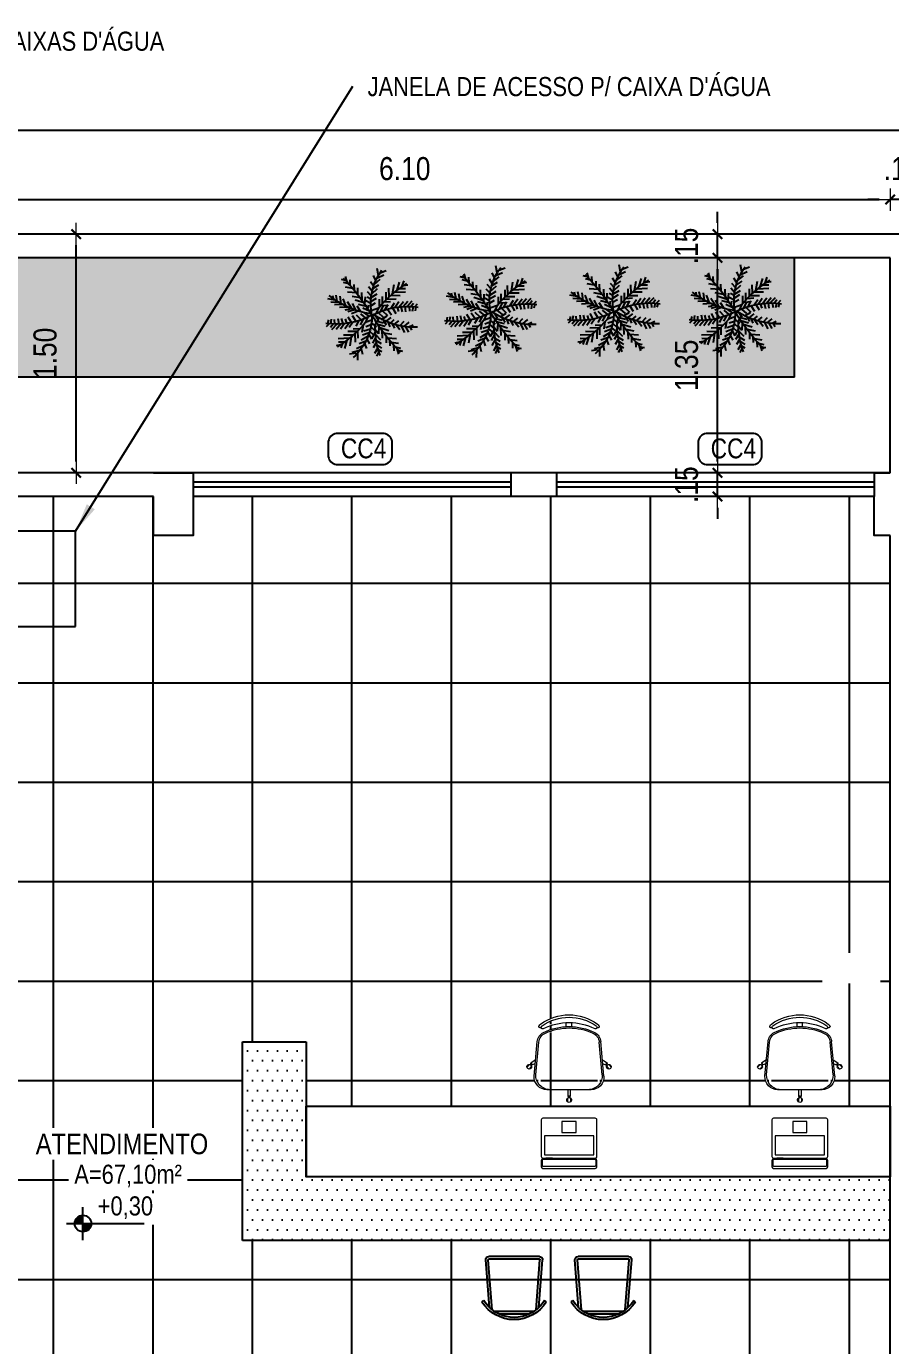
# Model space of a CAD drawing. Header units: millimetres. Extents: x 1170 to 1315, y 90 to 135.
# Drawn here: x 1284.2 to 1289.63, y 108.96 to 117.25 of the extents above; entities that cross this region are included whole.
import ezdxf
from ezdxf.enums import TextEntityAlignment as Align

# ---------------------------------------------------------------- set-up
doc = ezdxf.new("R2010")
doc.units = ezdxf.units.MM
doc.header["$LTSCALE"] = 20
doc.header["$MEASUREMENT"] = 0
doc.linetypes.add('CONTINU', pattern=[0])
doc.linetypes.add('HIDDEN2', pattern=[0.1875, 0.125, -0.0625])
doc.layers.get('0').update_dxf_attribs({"linetype": 'CONTINUOUS'})
doc.layers.get('DEFPOINTS').update_dxf_attribs({"linetype": 'CONTINUOUS'})
for name, color, linetype in [('COTA', 7, 'CONTINUOUS'), ('E-hatch', 8, 'CONTINUOUS'), ('E-txt-g', 3, 'CONTINUOUS'), ('Indic_Corte_Vista', 2, 'CONTINUOUS'), ('LAYER1', 7, 'CONTINUOUS'), ('LAYER7', 4, 'CONTINUOUS'), ('VE', 118, 'CONTINUOUS'), ('VEGET', 76, 'CONTINUOUS')]:
    doc.layers.add(name, color=color, linetype=linetype)
for name, color, linetype, lineweight in [('E-Cta-W', 7, 'CONTINUOUS', 20), ('E-Lay-9', 9, 'CONTINUOUS', 9), ('E-Pen-C', 4, 'CONTINUOUS', 15), ('E-Pen-G', 3, 'CONTINUOUS', 30), ('E-Txt-W', 7, 'CONTINUOUS', 20)]:
    doc.layers.add(name, color=color, linetype=linetype, lineweight=lineweight)
doc.styles.add('F2', font='ARIALN.TTF')
doc.styles.add('REG60', font='romans.shx', dxfattribs={"width": 0.8, "height": 0.15})
doc.styles.add('REG80', font='romans.shx', dxfattribs={"width": 0.8, "height": 0.2})
doc.dimstyles.new('DIMENSION-1', dxfattribs={"dimtxt": 0.145, "dimasz": 0.07, "dimexe": 1, "dimexo": 0, "dimgap": 0.12, "dimtad": 1, "dimzin": 7, "dimdsep": 46, "dimtxsty": 'F2', "dimblk1": 'TRACO', "dimblk2": 'TRACO', "dimsah": 1, "dimcen": 1, "dimse1": 1, "dimse2": 1, "dimclrd": 4, "dimclre": 256, "dimclrt": 4, "dimadec": 8, "dimazin": 0, "dimtfac": 1, "dimtix": 1, "dimtmove": 2, "dimatfit": 3, "dimldrblk": 'TRACO', "dimfxl": 1, "dimtolj": 1, "dimtzin": 0, "dimarcsym": 0})
doc.dimstyles.get("Standard").update_dxf_attribs({"dimtxt": 0.18, "dimasz": 0.18, "dimexe": 0.18, "dimexo": 0.0625, "dimgap": 0.09, "dimtad": 0, "dimtih": 1, "dimtoh": 1, "dimdec": 4, "dimzin": 0, "dimdsep": 46, "dimtxsty": 'Standard', "dimcen": 0.09, "dimadec": 0, "dimazin": 0, "dimtfac": 1, "dimtdec": 4, "dimtofl": 0, "dimtmove": 0, "dimatfit": 3, "dimfxl": 1, "dimtolj": 1, "dimtzin": 0, "dimarcsym": 0})

# ---------------------------------------------------------------- blocks, each defined once
blk = doc.blocks.new('TRACO')
at = {"layer": 'E-Pen-C'}
for p, q in [((-1, 0), (1, 0)), ((0, 1), (0, -1))]:
    blk.add_line(p, q, dxfattribs=at)
at = {"layer": 'E-Pen-G'}
blk.add_line((-0.42, -0.42), (0.42, 0.42), dxfattribs=at)
blk = doc.blocks.new('*D337')
at = {"layer": 'COTA', "color": 4, "linetype": 'Continuous', "lineweight": -2}
for p, q in [((1289.5616, 116.162), (1289.4916, 116.162)), ((1289.7816, 116.162), (1289.6316, 116.162)), ((1289.8516, 116.162), (1289.9216, 116.162))]:
    blk.add_line(p, q, dxfattribs=at)
at = {"layer": 'DEFPOINTS', "color": 0, "linetype": 'Continuous'}
for p in [(1289.6316, 116.162), (1289.6316, 115.7954), (1289.7816, 115.7954)]:
    blk.add_point(p, dxfattribs=at)
at = {"layer": 'COTA', "color": 4, "linetype": 'Continuous', "lineweight": -2, "xscale": 0.07, "yscale": 0.07, "zscale": 0.07}
blk.add_blockref('TRACO', (1289.6316, 116.162), dxfattribs=at)
at = {"layer": 'COTA', "color": 4, "linetype": 'Continuous', "lineweight": -2, "xscale": 0.07, "yscale": 0.07, "zscale": 0.07, "rotation": 180}
blk.add_blockref('TRACO', (1289.7816, 116.162), dxfattribs=at)
at = {"layer": 'COTA', "color": 4, "linetype": 'Continuous', "insert": (1289.7066, 116.356), "char_height": 0.145, "attachment_point": 5, "style": 'F2'}
blk.add_mtext('\\A1;.15', dxfattribs=at)
blk = doc.blocks.new('*D345')
at = {"layer": 'COTA', "color": 4, "linetype": 'Continuous', "lineweight": -2}
for p, q in [((1288.5467, 114.5154), (1288.5467, 114.5854)), ((1288.5467, 114.2954), (1288.5467, 114.4454)), ((1288.5467, 114.2254), (1288.5467, 114.1554))]:
    blk.add_line(p, q, dxfattribs=at)
at = {"layer": 'DEFPOINTS', "color": 0, "linetype": 'Continuous'}
for p in [(1288.5467, 114.4454), (1289.5816, 114.4454), (1289.5816, 114.2954)]:
    blk.add_point(p, dxfattribs=at)
at = {"layer": 'COTA', "color": 4, "linetype": 'Continuous', "lineweight": -2, "xscale": 0.07, "yscale": 0.07, "zscale": 0.07}
for p, rotation in [((1288.5467, 114.4454), 270), ((1288.5467, 114.2954), 90)]:
    blk.add_blockref('TRACO', p, dxfattribs=dict(at, rotation=rotation))
at = {"layer": 'COTA', "color": 4, "linetype": 'Continuous', "insert": (1288.3527, 114.3704), "char_height": 0.145, "attachment_point": 5, "rotation": 90, "style": 'F2'}
blk.add_mtext('\\A1;.15', dxfattribs=at)
blk = doc.blocks.new('*D346')
at = {"layer": 'COTA', "color": 4, "linetype": 'Continuous', "lineweight": -2}
blk.add_line((1288.5467, 114.5154), (1288.5467, 115.7254), dxfattribs=at)
at = {"layer": 'DEFPOINTS', "color": 0, "linetype": 'Continuous'}
for p in [(1288.5467, 115.7954), (1289.6316, 115.7954), (1289.5816, 114.4454)]:
    blk.add_point(p, dxfattribs=at)
at = {"layer": 'COTA', "color": 4, "linetype": 'Continuous', "lineweight": -2, "xscale": 0.07, "yscale": 0.07, "zscale": 0.07}
for p, rotation in [((1288.5467, 115.7954), 90), ((1288.5467, 114.4454), 270)]:
    blk.add_blockref('TRACO', p, dxfattribs=dict(at, rotation=rotation))
at = {"layer": 'COTA', "color": 4, "linetype": 'Continuous', "insert": (1288.3527, 115.1204), "char_height": 0.145, "attachment_point": 5, "rotation": 90, "style": 'F2'}
blk.add_mtext('\\A1;1.35', dxfattribs=at)
blk = doc.blocks.new('*D347')
at = {"layer": 'COTA', "color": 4, "linetype": 'Continuous', "lineweight": -2}
for p, q in [((1288.5467, 116.0154), (1288.5467, 116.0854)), ((1288.5467, 115.7954), (1288.5467, 115.9454)), ((1288.5467, 115.7254), (1288.5467, 115.6554))]:
    blk.add_line(p, q, dxfattribs=at)
at = {"layer": 'DEFPOINTS', "color": 0, "linetype": 'Continuous'}
for p in [(1288.5467, 115.9454), (1289.6316, 115.9454), (1289.6316, 115.7954)]:
    blk.add_point(p, dxfattribs=at)
at = {"layer": 'COTA', "color": 4, "linetype": 'Continuous', "lineweight": -2, "xscale": 0.07, "yscale": 0.07, "zscale": 0.07}
for p, rotation in [((1288.5467, 115.9454), 270), ((1288.5467, 115.7954), 90)]:
    blk.add_blockref('TRACO', p, dxfattribs=dict(at, rotation=rotation))
at = {"layer": 'COTA', "color": 4, "linetype": 'Continuous', "insert": (1288.3527, 115.8704), "char_height": 0.145, "attachment_point": 5, "rotation": 90, "style": 'F2'}
blk.add_mtext('\\A1;.15', dxfattribs=at)
blk = doc.blocks.new('*D362')
at = {"layer": 'COTA', "color": 4, "linetype": 'Continuous', "lineweight": -2}
blk.add_line((1251.8028, 116.5987), (1294.7116, 116.5987), dxfattribs=at)
at = {"layer": 'DEFPOINTS', "color": 0, "linetype": 'Continuous'}
for p in [(1294.7816, 116.5987), (1251.7328, 115.9454), (1294.7816, 115.9454)]:
    blk.add_point(p, dxfattribs=at)
at = {"layer": 'COTA', "color": 4, "linetype": 'Continuous', "lineweight": -2, "xscale": 0.07, "yscale": 0.07, "zscale": 0.07, "rotation": 180}
blk.add_blockref('TRACO', (1251.7328, 116.5987), dxfattribs=at)
at = {"layer": 'COTA', "color": 4, "linetype": 'Continuous', "lineweight": -2, "xscale": 0.07, "yscale": 0.07, "zscale": 0.07}
blk.add_blockref('TRACO', (1294.7816, 116.5987), dxfattribs=at)
at = {"layer": 'COTA', "color": 4, "linetype": 'Continuous', "insert": (1273.2572, 116.7927), "char_height": 0.145, "attachment_point": 5, "style": 'F2'}
blk.add_mtext('\\A1;43.05', dxfattribs=at)
blk = doc.blocks.new('TXT-AMB75')
at = {"layer": 'E-txt-g', "style": 'REG80', "width": 0.8, "flags": 8}
blk.add_attdef('TXT', text='', height=0.2, dxfattribs=at).set_placement((0.005, 0.296), align=Align.CENTER)
at = {"layer": 'E-Txt-W', "style": 'REG60', "width": 0.8, "flags": 8}
blk.add_attdef('TXT', text='', height=0.15, dxfattribs=at).set_placement((0.005, 0.027), align=Align.CENTER)
blk = doc.blocks.new('NV')
at = {"color": 4, "linetype": 'ByBlock', "ltscale": 0.5}
for p, q in [((-1.439, -0.165), (-1.439, 0.18)), ((-1.611, 0.008), (-0.799, 0.008))]:
    blk.add_line(p, q, dxfattribs=at)
at = {"color": 4, "ltscale": 2.5}
blk.add_circle((-1.439, 0.008), 0.0864, dxfattribs=at)
at = {"color": 4}
for points in [[(-1.439, 0.008), (-1.5, 0.069), (-1.525, 0.008), (-1.519, 0.041)], [(-1.439, 0.008), (-1.439, 0.094), (-1.5, 0.069), (-1.472, 0.087)], [(-1.439, 0.008), (-1.352, 0.008), (-1.378, -0.054), (-1.359, -0.026)], [(-1.439, 0.008), (-1.378, -0.054), (-1.439, -0.079), (-1.406, -0.072)]]:
    blk.add_solid(points, dxfattribs=at)
at = {"layer": 'E-Txt-W', "color": 4, "ltscale": 2.5, "style": 'F2'}
blk.add_attdef('COTAPISO', (-1.306, 0.073), '', height=0.15, dxfattribs=at)
blk = doc.blocks.new('FLOR2')
at = {"layer": 'VE', "color": 8}
for p, q in [((-74.7, 224.4), (-101.7, 246.3)), ((-80.3, 253.3), (-101.6, 282.1)), ((-82.6, 266.8), (-71.8, 290.5)), ((-77.5, 238.1), (-64.7, 269)), ((52.3, 229.2), (26.3, 258.5)), ((53.7, 258.4), (40.8, 273)), ((51.1, 215.2), (79.6, 258.5)), ((53.2, 243.8), (73.7, 286)), ((-66.3, 186.3), (-93.5, 208.1)), ((-57.8, 153.1), (-91, 179.1)), ((-69.4, 199.7), (-47.7, 241.3)), ((-61.3, 166.2), (-30.7, 213.6)), ((-50.9, 128.4), (-27.3, 174.9)), ((49.4, 200.4), (16.6, 234.2)), ((43.9, 166.6), (16.6, 210)), ((34.9, 127.8), (16.6, 176)), ((42.1, 157.4), (74.8, 195.4)), ((48.1, 190.9), (79.6, 229.4)), ((174.2, 158.1), (152.7, 176.1)), ((187.8, 178.2), (161.1, 191.4)), ((197.1, 193.1), (174.8, 202.3)), ((179.9, 166.3), (207.2, 166.2)), ((193, 186.4), (218.9, 189.4)), ((-248.3, 123.4), (-282.9, 101.8)), ((-228.8, 121.8), (-258.8, 154)), ((-209.5, 119.1), (-251.1, 97.5)), ((-171.1, 110.4), (-216.8, 98.5)), ((-195.2, 116.4), (-211.3, 146.7)), ((-143, 100.9), (-184.2, 85)), ((-157.4, 106.1), (-168.5, 136.9)), ((-110.7, 86.6), (-160.6, 77.4)), ((-128.8, 95.1), (-135.3, 128.2)), ((-101.1, 81.5), (-107.5, 115.3)), ((-84.2, 71.5), (-80.2, 97.5)), ((-45.4, 110.2), (-82.7, 140.9)), ((-36.3, 82.2), (-75, 107.5)), ((-61, 55.7), (-56.7, 89.9)), ((-39.3, 91.1), (-19.9, 146.4)), ((-30.9, 66.6), (-12.1, 113)), ((17.2, 73.9), (2, 112.9)), ((27.5, 102.9), (6.9, 146.9)), ((23.1, 89.8), (60.2, 112.9)), ((30.7, 113.1), (65.1, 137.2)), ((54.7, 41.9), (48.8, 84.2)), ((81.1, 61.1), (66.9, 100.4)), ((105, 81.1), (89.8, 117)), ((125.4, 100.5), (108.7, 123.5)), ((115.6, 91), (160.4, 89.1)), ((141.8, 117.9), (121.5, 144.1)), ((157.5, 136.3), (134.7, 159.9)), ((134.9, 110.4), (178, 110.1)), ((150.9, 128.4), (195.6, 131.1)), ((166, 147.1), (213.3, 152.2)), ((189.8, 32.5), (233.7, 85.8)), ((-190.4, -16.5), (-241.7, 10.1)), ((-162.2, -10.6), (-203.9, 23.1)), ((-138.3, -6.5), (-174.5, 20.9)), ((-104.1, -2.9), (-140.4, 24.4)), ((-91.7, 76.1), (-133.4, 59.7)), ((-79, 0.2), (-115.2, 27.6)), ((-71.4, 63.1), (-110.4, 47.3)), ((-50.4, 47.4), (-82.6, 34.3)), ((-34.8, -7.8), (-70.5, 0.7)), ((-27.9, 27.5), (-69, 0.4)), ((-25, 50.2), (-47.6, 61.3)), ((-18.6, 33.4), (-9.2, 79.1)), ((-11.4, 15.4), (7.9, 51.4)), ((7.7, 13.9), (7.9, 51.4)), ((17.8, -11.5), (53.6, 12.1)), ((19.5, 20.2), (55.1, 11.7)), ((28.8, 25.6), (25.9, 67.6)), ((43.6, 34.6), (82.9, 28.8)), ((67, 50.6), (105.8, 45.4)), ((74.5, 13.1), (115.2, -7.4)), ((97.7, 74.8), (137.5, 72.5)), ((103.6, 16.2), (129.9, 47.5)), ((122.9, 19), (159.1, -8.4)), ((127.7, 19.7), (162.5, 64.9)), ((146.8, 23), (188.6, -10.7)), ((161.6, 26), (195.9, 72.7)), ((175.1, 28.9), (226.4, 2.4)), ((209.1, 37.6), (258.9, 19.8)), ((228.3, 43.3), (249.4, 72.6)), ((234.1, 50.4), (269.5, 38.8)), ((256.3, 52.6), (276.4, 71.1)), ((-260.6, -36.3), (-297.5, -24.2)), ((-271.7, -40.1), (-291.8, -58.6)), ((-224.4, -25.1), (-274.3, -7.4)), ((-243.7, -30.8), (-264.8, -60.1)), ((-205.1, -20), (-249, -73.3)), ((-176.9, -13.5), (-211.2, -60.3)), ((-143.1, -7.2), (-177.8, -52.5)), ((-131, -78.5), (-175.7, -76.6)), ((-113, -62.3), (-152.8, -60)), ((-119, -3.8), (-145.3, -35)), ((-82.4, -38.1), (-121.1, -32.9)), ((-120.3, -68.7), (-105.1, -104.5)), ((-90.2, -2.9), (-116.5, -34.1)), ((-59, -22.2), (-98.2, -16.3)), ((-96.4, -48.6), (-82.2, -87.9)), ((-70, -29.4), (-64.1, -71.7)), ((-23.5, -56.8), (-61.5, -71.9)), ((-43.8, -14.7), (-40.9, -56.7)), ((-25.5, -69.9), (-13.5, -100.4)), ((-17.4, -15.4), (-5.3, -45.9)), ((5.3, -32.4), (-13.4, -78.7)), ((15.6, -54.2), (-3.2, -100.5)), ((23.9, -78.7), (4.6, -133.9)), ((9.6, -37.7), (32.3, -48.8)), ((21, -69.7), (59.6, -95)), ((32.9, -20.5), (32.1, -58.5)), ((42.4, -25.6), (71.3, -6.3)), ((50.8, -62.6), (58.9, -94.5)), ((54.4, -31.5), (57.1, -66)), ((64.2, -73.5), (111.4, -79.4)), ((66.1, -36.8), (101.2, -13.5)), ((80.3, -42.5), (81.7, -68.7)), ((88.6, -45.5), (126.2, -21)), ((98.9, -48.8), (111.9, -80.7)), ((109.3, -51.9), (156.4, -33)), ((128.7, -56.7), (141.8, -87.8)), ((143.9, -59.5), (181, -35.7)), ((159, -61.7), (176, -89.7)), ((173.3, -63.2), (215.7, -42.4)), ((198, -64.3), (219.9, -90.7)), ((212.6, -64.1), (249.1, -34.6)), ((232.1, -62.8), (267.9, -88.5)), ((240.1, -54.5), (268.6, -27.6)), ((-181.4, -134.6), (-228.6, -139.7)), ((-195.2, -153.8), (-222.5, -153.8)), ((-166.3, -115.9), (-211, -118.7)), ((-150.3, -97.9), (-193.3, -97.6)), ((-189.5, -145.7), (-168.1, -163.6)), ((-172.9, -123.8), (-150, -147.4)), ((-157.1, -105.4), (-136.8, -131.7)), ((-140.7, -88), (-124, -111.1)), ((-45.5, -137.8), (-81, -147.5)), ((-37.2, -114.1), (-68.5, -119.5)), ((-28.9, -84.6), (-68.3, -95.7)), ((-50.1, -149.5), (-40.8, -185.5)), ((-39.9, -122.1), (-27.9, -152.6)), ((-31.5, -100), (-16.7, -124.3)), ((35.5, -115.9), (12, -162.5)), ((45.9, -153.7), (15.3, -201.1)), ((30, -97.7), (67.4, -128.4)), ((42.5, -140.6), (75.6, -166.6)), ((74.6, -82.5), (81.9, -127.1)), ((87.1, -94.1), (128.1, -98.7)), ((101.9, -109), (98.1, -145.2)), ((108.6, -116.2), (149.5, -121.2)), ((120.9, -130.2), (119.1, -162.8)), ((131.2, -142.8), (171.4, -148.5)), ((137.7, -151.4), (134.9, -176.1)), ((145.5, -162.1), (177.9, -167.4)), ((-208.4, -174), (-234.3, -177)), ((-212.4, -180.7), (-190.1, -189.9)), ((-203.2, -165.8), (-176.5, -178.9)), ((-84.5, -217), (-113.5, -232.1)), ((-71.3, -194.2), (-110.7, -203.1)), ((-59.4, -170.6), (-98.3, -175.1)), ((-90.3, -226.2), (-80.6, -245)), ((-75.6, -202), (-60.4, -237.2)), ((-63.4, -178.9), (-44, -219.3)), ((54.1, -187.2), (32.4, -228.8)), ((62.1, -225.6), (49.4, -256.6)), ((50.9, -173.8), (78.2, -195.6)), ((59.4, -211.9), (86.4, -233.9)), ((64.9, -240.8), (86.2, -269.6)), ((67.3, -254.3), (56.5, -278))]:
    blk.add_line(p, q, dxfattribs=at)
for centre, radius, start, end in [((1087.9, 462.4), 1186.7, 188.51596, 202.60606), ((-486.5, 269.5), 540.3, 336.19444, 2.29873), ((-211.8, 435.3), 475.2, 295.43508, 330.98697), ((-266.2, -219.1), 342.9, 41.07899, 90.24355), ((-111.8, 349.6), 262, 304.45608, 313.28906), ((-26.8, -730.3), 732.4, 93.42053, 111.38919), ((196.4, -422.9), 475.2, 115.43508, 150.98697), ((-481.7, 27.7), 466.5, 321.34229, 356.98796), ((200.6, 278.7), 342.9, 232.59883, 281.76339), ((-1103.2, -449.9), 1186.7, 8.51596, 22.60606), ((11.4, 742.8), 732.4, 273.42053, 291.38919), ((-241, -435.3), 473.3, 32.12182, 54.73491)]:
    blk.add_arc(centre, radius, start, end, dxfattribs=at)
blk = doc.blocks.new('cadeira3')
at = {"color": 8}
for p, q in [((332.1, -203.5), (329.2, -240.8)), ((334.3, -201.7), (331.2, -241)), ((335.9, -200.5), (367.1, -200.5)), ((339.4, -198.5), (363.6, -198.5)), ((368.7, -201.7), (371.8, -241)), ((370.9, -203.5), (373.8, -240.8)), ((326.2, -207.8), (327.7, -208.9)), ((376.8, -207.8), (375.3, -208.9)), ((371.3, -241.5), (331.7, -241.5)), ((371.3, -243.5), (331.7, -243.5))]:
    blk.add_line(p, q, dxfattribs=at)
for centre, radius, start, end in [((351.5, -223.9), 30, 32.591, 147.409), ((351.5, -223.9), 28.2, 64.5065, 115.4935), ((351.5, -223.9), 28.2, 133.4739, 147.6689), ((351.5, -223.9), 28.2, 115.4935, 133.4739), ((351.5, -223.9), 28.2, 46.5261, 64.5065), ((351.5, -223.9), 28.2, 32.3311, 46.5261), ((331.7, -241), 2.5, 175.5276, 270), ((331.7, -241), 0.5, 175.5276, 270), ((371.3, -241), 2.5, 270, 4.4724), ((371.3, -241), 0.5, 270, 4.4724)]:
    blk.add_arc(centre, radius, start, end, dxfattribs=at)
blk = doc.blocks.new('Cadeira')
at = {"layer": 'E-Lay-9', "color": 8}
for p, q in [((-0.1393, 0), (0.1393, 0)), ((-0.0093, 0.0535), (-0.0093, 0.0769)), ((-0.0075, 0), (-0.0075, 0.0425)), ((-0.0075, 0.0425), (-0.0056, 0.0425)), ((0.0056, 0.0425), (0.0075, 0.0425)), ((0.0075, 0), (0.0075, 0.0425)), ((0.0096, 0.0535), (0.0096, 0.0769)), ((-0.25, -0.1588), (-0.265, -0.1409)), ((-0.2355, -0.1467), (-0.2505, -0.1288)), ((-0.2398, -0.1647), (-0.2413, -0.1659)), ((-0.2298, -0.1563), (-0.2313, -0.1575)), ((-0.2144, -0.1618), (-0.2298, -0.1563)), ((-0.2192, -0.0836), (-0.1996, -0.3023)), ((-0.2087, -0.0936), (-0.1898, -0.2982)), ((0.2087, -0.0936), (0.1898, -0.2982)), ((0.2192, -0.0836), (0.1996, -0.3023)), ((0.2144, -0.1618), (0.2298, -0.1563)), ((0.2298, -0.1563), (0.2313, -0.1575)), ((0.2355, -0.1467), (0.2505, -0.1288)), ((0.2398, -0.1647), (0.2413, -0.1659)), ((0.25, -0.1588), (0.265, -0.1409)), ((-0.2133, -0.1847), (-0.2413, -0.1659)), ((0.2133, -0.1847), (0.2413, -0.1659)), ((-0.0175, -0.3961), (-0.0175, -0.4196)), ((0.0175, -0.3961), (0.0175, -0.4196))]:
    blk.add_line(p, q, dxfattribs=at)
blk.add_lwpolyline([(0.1631, -0.3812, -0.237888), (-0.1631, -0.3812, 0.605717), (-0.1738, -0.3953, 0.122717), (-0.17, -0.4, 0.323529), (0.17, -0.4, 0.122717), (0.1738, -0.3953, 0.605717)], format="xyb", close=True, dxfattribs=at)
for centre in [(0, 0.0466), (-0.2382, -0.1579), (0.2382, -0.1579)]:
    blk.add_circle(centre, 0.005, dxfattribs=at)
for centre, radius, start, end in [((-0.1393, -0.08), 0.08, 90, 182.56924), ((0.0001, 0.0652), 0.015, 281.63338, 257.45365), ((0, 0.0475), 0.0075, 221.81031, 318.18969), ((0.1393, -0.08), 0.08, 357.43076, 90), ((-0.1202, -0.0886), 0.0887, 95.59249, 183.25223), ((0.1202, -0.0886), 0.0887, 356.74777, 84.40751), ((-0.2502, -0.1438), 0.015, 322.54635, 298.36662), ((-0.2388, -0.1573), 0.0075, 261.81031, 358.18969), ((0.2388, -0.1573), 0.0075, 181.81031, 278.18969), ((0.2502, -0.1438), 0.015, 241.63338, 217.45365), ((-0.1299, -0.296), 0.07, 185.12125, 243.60471), ((-0.1201, -0.2918), 0.07, 185.2999, 245.73609), ((0.1201, -0.2918), 0.07, 294.26391, 354.7001), ((0.1299, -0.296), 0.07, 296.39529, 354.87875), ((-0.1819, -0.3961), 0.00782, 29.81088, 225.32554), ((-0.1625, -0.39), 0.0275, 205.14546, 233.45713), ((0, -0.1648), 0.3052, 234.12379, 305.87621), ((-0.1625, -0.39), 0.0125, 205.14546, 233.1301), ((0, -0.0343), 0.3622, 243.60471, 296.39529), ((0, -0.0254), 0.3622, 245.73609, 294.26391), ((0.1819, -0.3961), 0.00782, 314.67446, 150.18912), ((0.1625, -0.39), 0.0275, 306.54287, 334.85454)]:
    blk.add_arc(centre, radius, start, end, dxfattribs=at)
blk = doc.blocks.new('Notebook')
at = {"layer": 'E-Lay-9', "color": 8}
for p, q in [((-0.175, 0.305), (-0.175, 0.3)), ((-0.175, 0.3), (-0.175, 0.265)), ((0.165, 0.315), (-0.165, 0.315)), ((-0.165, 0.255), (0.165, 0.255)), ((0.175, 0.3), (0.175, 0.305)), ((0.175, 0.265), (0.175, 0.3))]:
    blk.add_line(p, q, dxfattribs=at)
for points in [[(-0.165, 0), (0.165, 0, 0.414214), (0.175, 0.01), (0.175, 0.24, 0.414214), (0.165, 0.25), (-0.165, 0.25, 0.414214), (-0.175, 0.24), (-0.175, 0.01, 0.414214)], [(-0.165, 0.26), (0.165, 0.26, 0.414214), (0.17, 0.265), (0.17, 0.295, 0.414214), (0.165, 0.3), (-0.165, 0.3, 0.414214), (-0.17, 0.295), (-0.17, 0.265, 0.414214)]]:
    blk.add_lwpolyline(points, format="xyb", close=True, dxfattribs=at)
for points in [[(-0.105, 0.25), (-0.145, 0.25), (-0.145, 0.255), (-0.105, 0.255)], [(0.105, 0.25), (0.145, 0.25), (0.145, 0.255), (0.105, 0.255)], [(-0.155, 0.11), (0.155, 0.11), (0.155, 0.23), (-0.155, 0.23)], [(-0.045, 0.02), (0.045, 0.02), (0.045, 0.09), (-0.045, 0.09)]]:
    blk.add_lwpolyline(points, close=True, dxfattribs=at)
for centre, start, end in [((-0.165, 0.305), 90, 180), ((-0.165, 0.265), 180, 270), ((0.165, 0.305), 0, 90), ((0.165, 0.265), 270, 360)]:
    blk.add_arc(centre, 0.01, start, end, dxfattribs=at)
blk = doc.blocks.new('*D689')
at = {"layer": 'COTA', "color": 4, "linetype": 'Continuous', "lineweight": -2}
blk.add_line((1283.6024, 116.162), (1289.5616, 116.162), dxfattribs=at)
at = {"layer": 'DEFPOINTS', "color": 0, "linetype": 'Continuous'}
for p in [(1289.6316, 116.162), (1283.5324, 114.2954), (1289.6316, 114.0502)]:
    blk.add_point(p, dxfattribs=at)
at = {"layer": 'COTA', "color": 4, "linetype": 'Continuous', "lineweight": -2, "xscale": 0.07, "yscale": 0.07, "zscale": 0.07, "rotation": 180}
blk.add_blockref('TRACO', (1283.5324, 116.162), dxfattribs=at)
at = {"layer": 'COTA', "color": 4, "linetype": 'Continuous', "lineweight": -2, "xscale": 0.07, "yscale": 0.07, "zscale": 0.07}
blk.add_blockref('TRACO', (1289.6316, 116.162), dxfattribs=at)
at = {"layer": 'COTA', "color": 4, "linetype": 'Continuous', "insert": (1286.582, 116.356), "char_height": 0.145, "attachment_point": 5, "style": 'F2'}
blk.add_mtext('\\A1;6.10', dxfattribs=at)
blk = doc.blocks.new('*D717')
at = {"layer": 'COTA', "color": 4, "linetype": 'Continuous', "lineweight": -2}
blk.add_line((1284.5165, 114.5154), (1284.5165, 115.8754), dxfattribs=at)
at = {"layer": 'DEFPOINTS', "color": 0, "linetype": 'Continuous'}
for p in [(1284.4496, 115.9454), (1284.5165, 115.9454), (1284.4496, 114.4454)]:
    blk.add_point(p, dxfattribs=at)
at = {"layer": 'COTA', "color": 4, "linetype": 'Continuous', "lineweight": -2, "xscale": 0.07, "yscale": 0.07, "zscale": 0.07}
for p, rotation in [((1284.5165, 115.9454), 90), ((1284.5165, 114.4454), 270)]:
    blk.add_blockref('TRACO', p, dxfattribs=dict(at, rotation=rotation))
at = {"layer": 'COTA', "color": 4, "linetype": 'Continuous', "insert": (1284.3225, 115.1954), "char_height": 0.145, "attachment_point": 5, "rotation": 90, "style": 'F2'}
blk.add_mtext('\\A1;1.50', dxfattribs=at)

msp = doc.modelspace()

# ---------------------------------------------------------------- hatches: boundary and pattern name
h = msp.add_hatch()
h.set_pattern_fill('ANSI37,_O', color=8, scale=5, angle=135)
h.set_pattern_definition([(180, (0, 0), (-1e-16, -0.625), []), (270, (0, 0), (0.625, -1e-16), [])])
h.paths.add_polyline_path([(1279.9324, 111.6454), (1281.5824, 111.6454), (1281.5824, 111.8954), (1281.4324, 111.8954), (1281.4324, 112.5954), (1281.5824, 112.5954), (1281.5824, 112.6454), (1282.4824, 112.6454), (1282.4824, 112.7954), (1283.2824, 112.7954), (1283.2824, 112.6454), (1283.5324, 112.6454), (1283.5324, 114.2954), (1289.5816, 114.2954), (1289.6316, 114.0502), (1289.6316, 110.464), (1285.9618, 110.464), (1285.9618, 110.8692), (1285.5618, 110.8692), (1285.5618, 109.6192), (1289.6316, 109.6192), (1289.6324, 106.5954), (1287.9638, 106.5954), (1287.9638, 106.4454), (1285.9638, 106.4454), (1285.9638, 106.5954), (1279.9324, 106.5954), (1279.9324, 108.0641), (1279.7824, 108.0641), (1279.7824, 109.0641), (1279.9324, 109.0641)])
h.paths.add_polyline_path([(1284.56, 109.7256), (1284.56, 109.7774), (1284.5402, 109.7734), (1284.5234, 109.7622)], flags=16)
h.paths.add_polyline_path([(1284.56, 109.7256), (1284.5234, 109.7622), (1284.5122, 109.7454), (1284.5082, 109.7256)], flags=16)
h.paths.add_polyline_path([(1284.56, 109.7256), (1284.6119, 109.7256), (1284.6079, 109.7057), (1284.5967, 109.6889)], flags=16)
h.paths.add_polyline_path([(1284.56, 109.7256), (1284.5967, 109.6889), (1284.5799, 109.6777), (1284.56, 109.6737)], flags=16)
edge = h.paths.add_edge_path(flags=16)
edge.add_line((1284.56, 109.6219), (1284.56, 109.8292))
edge = h.paths.add_edge_path(flags=16)
edge.add_arc((1284.56, 109.7256), 0.0518, 0, 360)
edge = h.paths.add_edge_path(flags=16)
edge.add_line((1284.4564, 109.7256), (1284.9439, 109.7256))
h.paths.add_polyline_path([(1284.6168, 109.717), (1285.0368, 109.717), (1285.0368, 109.9333), (1284.6168, 109.9333)], flags=16)
h.paths.add_polyline_path([(1284.2297, 110.1259), (1285.3809, 110.1259), (1285.3809, 110.3277), (1284.2297, 110.3277)], flags=16)
h.paths.add_polyline_path([(1284.4693, 109.9162), (1285.2179, 109.9162), (1285.2179, 110.1325), (1284.4693, 110.1325)], flags=16)
edge = h.paths.add_edge_path(flags=16)
edge.add_line((1287.823, 110.6615), (1287.804, 110.8661))
edge = h.paths.add_edge_path(flags=16)
edge.add_line((1287.8335, 110.6515), (1287.8139, 110.8702))
edge = h.paths.add_edge_path(flags=16)
edge.add_line((1287.5968, 110.964), (1287.5968, 110.9875))
edge = h.paths.add_edge_path(flags=16)
edge.add_arc((1287.6143, 110.5933), 0.3622, 65.73609, 114.26391)
edge = h.paths.add_edge_path(flags=16)
edge.add_arc((1287.6143, 110.6022), 0.3622, 63.60471, 116.39529)
edge = h.paths.add_edge_path(flags=16)
edge.add_arc((1287.6143, 110.7327), 0.3052, 54.12379, 125.87621)
edge = h.paths.add_edge_path(flags=16)
edge.add_arc((1287.6143, 110.6257), 0.3622, 63.23744, 116.76256)
edge.add_arc((1287.4495, 110.959), 0.01, 154.85454, 279.67055, ccw=False)
edge.add_arc((1287.4518, 110.9579), 0.0125, 126.8699, 154.85454, ccw=False)
edge.add_arc((1287.6143, 110.7327), 0.2902, 54.14416, 125.85584, ccw=False)
edge.add_arc((1287.7768, 110.9579), 0.0125, 25.14546, 53.1301, ccw=False)
edge.add_arc((1287.779, 110.959), 0.01, -99.67055, 25.14546, ccw=False)
edge = h.paths.add_edge_path(flags=16)
edge.add_arc((1287.7345, 110.6565), 0.0887, 275.59249, 363.25223)
edge = h.paths.add_edge_path(flags=16)
edge.add_line((1287.475, 110.5679), (1287.7536, 110.5679))
edge = h.paths.add_edge_path(flags=16)
edge.add_arc((1287.475, 110.6479), 0.08, 177.43076, 270)
edge = h.paths.add_edge_path(flags=16)
edge.add_arc((1287.4941, 110.6565), 0.0887, 176.74777, 264.40751)
edge = h.paths.add_edge_path(flags=16)
edge.add_line((1287.6068, 110.5679), (1287.6068, 110.5254))
edge = h.paths.add_edge_path(flags=16)
edge.add_line((1287.6068, 110.5254), (1287.6087, 110.5254))
edge = h.paths.add_edge_path(flags=16)
edge.add_arc((1287.6143, 110.5213), 0.005, 0, 360)
edge = h.paths.add_edge_path(flags=16)
edge.add_arc((1287.6143, 110.5204), 0.0075, 41.81031, 138.18969)
edge = h.paths.add_edge_path(flags=16)
edge.add_line((1287.6199, 110.5254), (1287.6218, 110.5254))
edge = h.paths.add_edge_path(flags=16)
edge.add_arc((1287.6144, 110.5027), 0.015, 102.54635, 438.36662)
edge = h.paths.add_edge_path(flags=0)
edge.add_line((1287.605, 110.5144), (1287.605, 110.491))
edge = h.paths.add_edge_path(flags=0)
edge.add_line((1287.6238, 110.5144), (1287.6238, 110.491))
edge = h.paths.add_edge_path(flags=16)
edge.add_line((1287.6218, 110.5679), (1287.6218, 110.5254))
edge = h.paths.add_edge_path(flags=16)
edge.add_line((1287.8276, 110.7526), (1287.8556, 110.7338))
edge = h.paths.add_edge_path(flags=16)
edge.add_line((1287.8286, 110.7297), (1287.8441, 110.7242))
edge = h.paths.add_edge_path(flags=16)
edge.add_line((1287.8441, 110.7242), (1287.8455, 110.7254))
edge = h.paths.add_edge_path(flags=16)
edge.add_arc((1287.8525, 110.7258), 0.005, 0, 360)
edge = h.paths.add_edge_path(flags=16)
edge.add_arc((1287.853, 110.7252), 0.0075, 81.81031, 178.18969)
edge = h.paths.add_edge_path(flags=16)
edge.add_line((1287.8541, 110.7326), (1287.8556, 110.7338))
edge = h.paths.add_edge_path(flags=16)
edge.add_arc((1287.8645, 110.7117), 0.015, 142.54635, 478.36662)
edge = h.paths.add_edge_path(flags=0)
edge.add_line((1287.8498, 110.7146), (1287.8648, 110.6967))
edge = h.paths.add_edge_path(flags=0)
edge.add_line((1287.8642, 110.7267), (1287.8792, 110.7088))
edge = h.paths.add_edge_path(flags=16)
edge.add_arc((1287.7536, 110.6479), 0.08, 270, 362.56924)
edge = h.paths.add_edge_path(flags=16)
edge.add_line((1287.3744, 110.7326), (1287.373, 110.7338))
edge = h.paths.add_edge_path(flags=16)
edge.add_arc((1287.3755, 110.7252), 0.0075, 1.81031, 98.18969)
edge = h.paths.add_edge_path(flags=16)
edge.add_arc((1287.3761, 110.7258), 0.005, 0, 360)
edge = h.paths.add_edge_path(flags=16)
edge.add_line((1287.3845, 110.7242), (1287.383, 110.7254))
edge = h.paths.add_edge_path(flags=16)
edge.add_line((1287.3999, 110.7297), (1287.3845, 110.7242))
edge = h.paths.add_edge_path(flags=16)
edge.add_line((1287.4009, 110.7526), (1287.373, 110.7338))
edge = h.paths.add_edge_path(flags=0)
edge.add_line((1287.3787, 110.7146), (1287.3637, 110.6967))
edge = h.paths.add_edge_path(flags=0)
edge.add_line((1287.3643, 110.7267), (1287.3493, 110.7088))
edge = h.paths.add_edge_path(flags=16)
edge.add_arc((1287.364, 110.7117), 0.015, 61.63338, 397.45365)
edge = h.paths.add_edge_path(flags=16)
edge.add_arc((1287.4844, 110.8639), 0.07, 116.39529, 174.87875)
edge = h.paths.add_edge_path(flags=16)
edge.add_arc((1287.4942, 110.8597), 0.07, 114.26391, 174.7001)
edge = h.paths.add_edge_path(flags=0)
edge.add_arc((1287.4518, 110.9579), 0.0125, 126.8699, 154.85454)
edge = h.paths.add_edge_path(flags=16)
edge.add_arc((1287.4518, 110.9579), 0.0275, 126.54287, 154.85454)
edge = h.paths.add_edge_path(flags=16)
edge.add_arc((1287.4324, 110.964), 0.00782, 134.67446, 330.18912)
edge = h.paths.add_edge_path(flags=16)
edge.add_line((1287.3951, 110.6515), (1287.4147, 110.8702))
edge = h.paths.add_edge_path(flags=16)
edge.add_line((1287.4055, 110.6615), (1287.4245, 110.8661))
edge = h.paths.add_edge_path(flags=16)
edge.add_arc((1287.7442, 110.8639), 0.07, 5.12125, 63.60471)
edge = h.paths.add_edge_path(flags=16)
edge.add_arc((1287.7768, 110.9579), 0.0275, 25.14546, 53.45713)
edge = h.paths.add_edge_path(flags=16)
edge.add_arc((1287.7962, 110.964), 0.00782, 209.81088, 405.32554)
edge = h.paths.add_edge_path(flags=16)
edge.add_line((1287.6318, 110.964), (1287.6318, 110.9875))
edge = h.paths.add_edge_path(flags=16)
edge.add_arc((1287.7343, 110.8597), 0.07, 5.2999, 65.73609)
edge = h.paths.add_edge_path(flags=16)
edge.add_line((1289.2729, 110.6615), (1289.2539, 110.8661))
edge = h.paths.add_edge_path(flags=16)
edge.add_line((1289.2834, 110.6515), (1289.2638, 110.8702))
edge = h.paths.add_edge_path(flags=16)
edge.add_line((1289.0467, 110.964), (1289.0467, 110.9875))
edge = h.paths.add_edge_path(flags=16)
edge.add_arc((1289.0642, 110.5933), 0.3622, 65.73609, 114.26391)
edge = h.paths.add_edge_path(flags=16)
edge.add_arc((1289.0642, 110.6022), 0.3622, 63.60471, 116.39529)
edge = h.paths.add_edge_path(flags=16)
edge.add_arc((1289.0642, 110.7327), 0.3052, 54.12379, 125.87621)
edge = h.paths.add_edge_path(flags=16)
edge.add_arc((1289.0642, 110.6257), 0.3622, 63.23744, 116.76256)
edge.add_arc((1288.8994, 110.959), 0.01, 154.85454, 279.67055, ccw=False)
edge.add_arc((1288.9017, 110.9579), 0.0125, 126.8699, 154.85454, ccw=False)
edge.add_arc((1289.0642, 110.7327), 0.2902, 54.14416, 125.85584, ccw=False)
edge.add_arc((1289.2267, 110.9579), 0.0125, 25.14546, 53.1301, ccw=False)
edge.add_arc((1289.2289, 110.959), 0.01, -99.67055, 25.14546, ccw=False)
edge = h.paths.add_edge_path(flags=16)
edge.add_arc((1289.1843, 110.6565), 0.0887, 275.59249, 363.25223)
edge = h.paths.add_edge_path(flags=16)
edge.add_line((1288.9249, 110.5679), (1289.2034, 110.5679))
edge = h.paths.add_edge_path(flags=16)
edge.add_arc((1288.9249, 110.6479), 0.08, 177.43076, 270)
edge = h.paths.add_edge_path(flags=16)
edge.add_arc((1288.944, 110.6565), 0.0887, 176.74777, 264.40751)
edge = h.paths.add_edge_path(flags=16)
edge.add_line((1289.0567, 110.5679), (1289.0567, 110.5254))
edge = h.paths.add_edge_path(flags=16)
edge.add_line((1289.0567, 110.5254), (1289.0586, 110.5254))
edge = h.paths.add_edge_path(flags=16)
edge.add_arc((1289.0642, 110.5213), 0.005, 0, 360)
edge = h.paths.add_edge_path(flags=16)
edge.add_arc((1289.0642, 110.5204), 0.0075, 41.81031, 138.18969)
edge = h.paths.add_edge_path(flags=16)
edge.add_line((1289.0697, 110.5254), (1289.0717, 110.5254))
edge = h.paths.add_edge_path(flags=16)
edge.add_arc((1289.0643, 110.5027), 0.015, 102.54635, 438.36662)
edge = h.paths.add_edge_path(flags=0)
edge.add_line((1289.0549, 110.5144), (1289.0549, 110.491))
edge = h.paths.add_edge_path(flags=0)
edge.add_line((1289.0737, 110.5144), (1289.0737, 110.491))
edge = h.paths.add_edge_path(flags=16)
edge.add_line((1289.0717, 110.5679), (1289.0717, 110.5254))
edge = h.paths.add_edge_path(flags=16)
edge.add_line((1289.2775, 110.7526), (1289.3055, 110.7338))
edge = h.paths.add_edge_path(flags=16)
edge.add_line((1289.2785, 110.7297), (1289.294, 110.7242))
edge = h.paths.add_edge_path(flags=16)
edge.add_line((1289.294, 110.7242), (1289.2954, 110.7254))
edge = h.paths.add_edge_path(flags=16)
edge.add_arc((1289.3024, 110.7258), 0.005, 0, 360)
edge = h.paths.add_edge_path(flags=16)
edge.add_arc((1289.3029, 110.7252), 0.0075, 81.81031, 178.18969)
edge = h.paths.add_edge_path(flags=16)
edge.add_line((1289.304, 110.7326), (1289.3055, 110.7338))
edge = h.paths.add_edge_path(flags=16)
edge.add_arc((1289.3144, 110.7117), 0.015, 142.54635, 478.36662)
edge = h.paths.add_edge_path(flags=0)
edge.add_line((1289.2997, 110.7146), (1289.3147, 110.6967))
edge = h.paths.add_edge_path(flags=0)
edge.add_line((1289.3141, 110.7267), (1289.3291, 110.7088))
edge = h.paths.add_edge_path(flags=16)
edge.add_arc((1289.2034, 110.6479), 0.08, 270, 362.56924)
edge = h.paths.add_edge_path(flags=16)
edge.add_line((1288.8243, 110.7326), (1288.8229, 110.7338))
edge = h.paths.add_edge_path(flags=16)
edge.add_arc((1288.8254, 110.7252), 0.0075, 1.81031, 98.18969)
edge = h.paths.add_edge_path(flags=16)
edge.add_arc((1288.8259, 110.7258), 0.005, 0, 360)
edge = h.paths.add_edge_path(flags=16)
edge.add_line((1288.8343, 110.7242), (1288.8329, 110.7254))
edge = h.paths.add_edge_path(flags=16)
edge.add_line((1288.8498, 110.7297), (1288.8343, 110.7242))
edge = h.paths.add_edge_path(flags=16)
edge.add_line((1288.8508, 110.7526), (1288.8229, 110.7338))
edge = h.paths.add_edge_path(flags=0)
edge.add_line((1288.8286, 110.7146), (1288.8136, 110.6967))
edge = h.paths.add_edge_path(flags=0)
edge.add_line((1288.8142, 110.7267), (1288.7992, 110.7088))
edge = h.paths.add_edge_path(flags=16)
edge.add_arc((1288.8139, 110.7117), 0.015, 61.63338, 397.45365)
edge = h.paths.add_edge_path(flags=16)
edge.add_arc((1288.9343, 110.8639), 0.07, 116.39529, 174.87875)
edge = h.paths.add_edge_path(flags=16)
edge.add_arc((1288.9441, 110.8597), 0.07, 114.26391, 174.7001)
edge = h.paths.add_edge_path(flags=0)
edge.add_arc((1288.9017, 110.9579), 0.0125, 126.8699, 154.85454)
edge = h.paths.add_edge_path(flags=16)
edge.add_arc((1288.9017, 110.9579), 0.0275, 126.54287, 154.85454)
edge = h.paths.add_edge_path(flags=16)
edge.add_arc((1288.8823, 110.964), 0.00782, 134.67446, 330.18912)
edge = h.paths.add_edge_path(flags=16)
edge.add_line((1288.8449, 110.6515), (1288.8645, 110.8702))
edge = h.paths.add_edge_path(flags=16)
edge.add_line((1288.8554, 110.6615), (1288.8744, 110.8661))
edge = h.paths.add_edge_path(flags=16)
edge.add_arc((1289.194, 110.8639), 0.07, 5.12125, 63.60471)
edge = h.paths.add_edge_path(flags=16)
edge.add_arc((1289.2267, 110.9579), 0.0275, 25.14546, 53.45713)
edge = h.paths.add_edge_path(flags=16)
edge.add_arc((1289.2461, 110.964), 0.00782, 209.81088, 405.32554)
edge = h.paths.add_edge_path(flags=16)
edge.add_line((1289.0817, 110.964), (1289.0817, 110.9875))
edge = h.paths.add_edge_path(flags=16)
edge.add_arc((1289.1842, 110.8597), 0.07, 5.2999, 65.73609)
edge = h.paths.add_edge_path(flags=16)
edge.add_arc((1289.5293, 111.3702), 0.0592, 8.33262, 81.66738)
edge.add_line((1289.5378, 111.4288), (1289.2376, 111.4285))
edge.add_arc((1289.2458, 111.3702), 0.0589, 98.0319, 171.60093)
edge.add_line((1289.1875, 111.3788), (1289.1875, 111.2841))
edge.add_arc((1289.2465, 111.2926), 0.0595, 188.25848, 261.3882)
edge.add_line((1289.2375, 111.2338), (1289.5378, 111.2341))
edge.add_arc((1289.5293, 111.2927), 0.0592, 278.33262, 351.66738)
edge.add_line((1289.5878, 111.2841), (1289.5878, 111.3788))
edge = h.paths.add_edge_path(flags=16)
edge.add_arc((1283.0171, 112.6669), 0.0592, 8.33262, 81.66738)
edge.add_line((1283.0257, 112.7255), (1282.7254, 112.7252))
edge.add_arc((1282.7337, 112.6669), 0.0589, 98.0319, 171.60093)
edge.add_line((1282.6754, 112.6755), (1282.6754, 112.5809))
edge.add_arc((1282.7343, 112.5894), 0.0595, 188.25848, 261.3882)
edge.add_line((1282.7254, 112.5306), (1283.0257, 112.5309))
edge.add_arc((1283.0171, 112.5894), 0.0592, 278.33262, 351.66738)
edge.add_line((1283.0757, 112.5809), (1283.0757, 112.6755))
h.paths.add_polyline_path([(1283.2824, 112.6454), (1283.2824, 111.8454), (1283.2524, 111.8454), (1283.2524, 112.6454)], flags=16)
edge = h.paths.add_edge_path(flags=16)
edge.add_arc((1281.8695, 112.2675), 0.0592, 8.33262, 81.66738)
edge.add_line((1281.8781, 112.3261), (1281.5778, 112.3258))
edge.add_arc((1281.586, 112.2675), 0.0589, 98.0319, 171.60093)
edge.add_line((1281.5278, 112.2761), (1281.5278, 112.1814))
edge.add_arc((1281.5867, 112.1899), 0.0595, 188.25848, 261.3882)
edge.add_line((1281.5778, 112.1311), (1281.8781, 112.1314))
edge.add_arc((1281.8695, 112.19), 0.0592, 278.33262, 351.66738)
edge.add_line((1281.9281, 112.1814), (1281.9281, 112.2761))
h.paths.add_polyline_path([(1279.9745, 108.8535), (1279.9745, 107.8514), (1280.0045, 107.8514), (1280.0045, 108.8535)], flags=16)
edge = h.paths.add_edge_path(flags=16)
edge.add_line((1283.3258, 112.0615), (1283.3258, 112.3726))
edge.add_line((1283.3558, 112.0615), (1283.3558, 112.3726))
edge.add_line((1283.3058, 112.4226), (1283.2824, 112.4226))
edge.add_arc((1283.3058, 112.3726), 0.02, 360, 450)
edge.add_line((1283.3058, 112.3926), (1283.2824, 112.3926))
edge.add_arc((1283.3058, 112.3726), 0.05, 360, 450)
edge.add_line((1283.2091, 112.0615), (1283.2091, 112.3726))
edge.add_line((1283.1791, 112.0615), (1283.1791, 112.3726))
edge.add_line((1283.2291, 112.4226), (1283.2524, 112.4226))
edge.add_arc((1283.2291, 112.3726), 0.02, 90, 180)
edge.add_line((1283.2291, 112.3926), (1283.2524, 112.3926))
edge.add_arc((1283.2291, 112.3726), 0.05, 90, 180)
edge.add_line((1283.2824, 112.0415), (1283.3058, 112.0415))
edge.add_arc((1283.3058, 112.0615), 0.05, 270, 360)
edge.add_arc((1283.3058, 112.0615), 0.02, 270, 360)
edge.add_line((1283.2524, 112.0415), (1283.2291, 112.0415))
edge.add_arc((1283.2291, 112.0615), 0.05, 180, 270)
edge.add_arc((1283.2291, 112.0615), 0.02, 180, 270)
h.paths.add_polyline_path([(1284.0022, 109.4229), (1284.0022, 109.8188), (1283.7004, 109.8188), (1283.7004, 109.4229)], flags=16)
h.paths.add_polyline_path([(1284.0022, 113.3426), (1284.0022, 113.7385), (1283.7004, 113.7385), (1283.7004, 113.3426)], flags=16)
h.paths.add_polyline_path([(1284.0022, 112.5644), (1284.0022, 112.8679), (1283.7004, 112.8679), (1283.7004, 112.5644)], flags=16)
h = msp.add_hatch()
h.set_pattern_fill('DOTS', color=8, style=0)
h.paths.add_polyline_path([(1289.6316, 110.0192), (1285.9618, 110.0192), (1285.9618, 110.464), (1285.9618, 110.8692), (1285.5618, 110.8692), (1285.5618, 109.6192), (1289.6316, 109.6192)])
at = {"layer": 'E-hatch'}
h = msp.add_hatch(dxfattribs=at)
h.set_pattern_fill('GRASS', color=8, scale=0.2, style=0)
h.paths.add_polyline_path([(1266.2829, 115.0454), (1289.0316, 115.0454), (1289.0316, 115.7954), (1266.2829, 115.7954)])
h.paths.add_polyline_path([(1276.8, 115.5038), (1276.8, 115.5556), (1276.7801, 115.5517), (1276.7633, 115.5405)], flags=24)
h.paths.add_polyline_path([(1276.8, 115.5038), (1276.7633, 115.5405), (1276.7521, 115.5236), (1276.7482, 115.5038)], flags=24)
h.paths.add_polyline_path([(1276.8, 115.5038), (1276.8518, 115.5038), (1276.8478, 115.484), (1276.8366, 115.4672)], flags=24)
h.paths.add_polyline_path([(1276.8, 115.5038), (1276.8366, 115.4672), (1276.8198, 115.4559), (1276.8, 115.452)], flags=24)
edge = h.paths.add_edge_path(flags=16)
edge.add_line((1276.8, 115.4002), (1276.8, 115.6074))
edge = h.paths.add_edge_path(flags=16)
edge.add_arc((1276.8, 115.5038), 0.0518, 0, 360)
edge = h.paths.add_edge_path(flags=16)
edge.add_line((1276.6963, 115.5038), (1277.1838, 115.5038))
h.paths.add_polyline_path([(1276.8567, 115.4952), (1277.1964, 115.4952), (1277.1964, 115.7116), (1276.8567, 115.7116)], flags=24)
h.paths.add_polyline_path([(1275.0828, 115.415), (1276.0421, 115.415), (1276.0421, 115.6607), (1275.0828, 115.6607)], flags=24)
h.paths.add_polyline_path([(1275.2265, 115.2104), (1275.9751, 115.2104), (1275.9751, 115.4268), (1275.2265, 115.4268)], flags=24)
h.paths.add_polyline_path([(1276.0682, 115.2063), (1278.0523, 115.2063), (1278.0523, 115.3997), (1276.0682, 115.3997)], flags=24)
h.paths.add_polyline_path([(1278.5309, 114.9926), (1278.5309, 115.3885), (1278.229, 115.3885), (1278.229, 114.9926)], flags=9)
h.paths.add_polyline_path([(1284.4726, 114.9926), (1284.4726, 115.3885), (1284.1708, 115.3885), (1284.1708, 114.9926)], flags=9)
h.paths.add_polyline_path([(1284.0025, 115.2644), (1284.0025, 115.5679), (1283.7007, 115.5679), (1283.7007, 115.2644)], flags=24)
h.paths.add_polyline_path([(1288.5028, 114.917), (1288.5028, 115.3128), (1288.2009, 115.3128), (1288.2009, 114.917)], flags=9)

# ---------------------------------------------------------------- linework, layer by layer
at = {"color": 8}
msp.add_lwpolyline([(1289.6316, 110.464), (1289.6316, 110.0192), (1285.9618, 110.0192), (1285.9618, 110.464)], close=True, dxfattribs=at)
at = {"layer": 'COTA', "color": 4, "linetype": 'Continuous'}
for points in [[(1286.502, 114.6421, 0.331371), (1286.452, 114.6921), (1286.1517, 114.6918, 0.332506), (1286.1017, 114.6421), (1286.1017, 114.5474, 0.330378), (1286.1517, 114.4971), (1286.452, 114.4974, 0.331371), (1286.502, 114.5474)], [(1288.8253, 114.6421, 0.331371), (1288.7753, 114.6921), (1288.475, 114.6918, 0.332506), (1288.425, 114.6421), (1288.425, 114.5474, 0.330378), (1288.475, 114.4971), (1288.7753, 114.4974, 0.331371), (1288.8253, 114.5474)]]:
    msp.add_lwpolyline(points, format="xyb", close=True, dxfattribs=at)
at = {"layer": 'COTA', "color": 7, "linetype": 'HIDDEN2'}
msp.add_lwpolyline([(1284.5142, 114.0787), (1283.9142, 114.0787), (1283.9142, 113.4787), (1284.5142, 113.4787)], close=True, dxfattribs=at)
at = {"layer": 'Indic_Corte_Vista', "color": 5}
msp.add_line((1289.6316, 115.7954), (1252.1111, 115.7954), dxfattribs=at)
at = {"layer": 'Indic_Corte_Vista', "color": 6}
for p, q in [((1285.5618, 109.6192), (1285.5618, 110.8692)), ((1285.5618, 110.8692), (1285.9618, 110.8692)), ((1285.9618, 110.8692), (1285.9618, 110.0192)), ((1289.6316, 110.0192), (1285.9618, 110.0192)), ((1289.6316, 109.6192), (1285.5618, 109.6192))]:
    msp.add_line(p, q, dxfattribs=at)
at = {"layer": 'LAYER7', "color": 5, "linetype": 'Continuous'}
for p, q in [((1294.7816, 115.9454), (1251.7328, 115.9454)), ((1289.6316, 114.4454), (1289.6316, 115.7954)), ((1289.6316, 114.4454), (1268.1809, 114.4454)), ((1284.5779, 114.2954), (1283.5324, 114.2954)), ((1285.0029, 114.2954), (1283.7742, 114.2954)), ((1289.5316, 114.2954), (1285.2529, 114.2954)), ((1289.6316, 106.5954), (1289.6316, 114.0502))]:
    msp.add_line(p, q, dxfattribs=at)
at = {"layer": 'LAYER7', "color": 8, "linetype": 'Continuous'}
for q in [(1289.0316, 115.7954), (1266.2829, 115.0454)]:
    msp.add_line((1289.0316, 115.0454), q, dxfattribs=at)
at = {"layer": 'LAYER7', "color": 8, "linetype": 'HIDDEN2'}
for p, q in [((1285.2529, 114.4454), (1285.2529, 114.2954)), ((1287.2482, 114.4454), (1287.2482, 114.2954)), ((1287.5362, 114.4454), (1287.5362, 114.2954)), ((1289.5316, 114.4454), (1289.5316, 114.2954)), ((1287.2482, 114.3854), (1285.2529, 114.3854)), ((1287.2482, 114.3554), (1285.2529, 114.3554)), ((1289.5316, 114.3854), (1287.5362, 114.3854)), ((1289.5316, 114.3554), (1287.5362, 114.3554))]:
    msp.add_line(p, q, dxfattribs=at)
at = {"layer": 'LAYER7', "color": 5, "linetype": 'Continuous'}
for points in [[(1285.0029, 114.4454), (1285.2529, 114.4454)], [(1289.5316, 114.4454), (1289.6316, 114.4454)], [(1285.2529, 114.2954), (1285.2529, 114.0502), (1285.0029, 114.0502), (1285.0029, 114.2954)], [(1289.6316, 114.0502), (1289.5316, 114.0502), (1289.5316, 114.2954)]]:
    msp.add_lwpolyline(points, dxfattribs=at)

# ---------------------------------------------------------------- block references
at = {"color": 8, "rotation": 180}
for p in [(1287.6143, 110.3877, 3.2859), (1289.0642, 110.3877, 3.2859)]:
    msp.add_blockref('Notebook', p, dxfattribs=at)
ref = msp.add_blockref('TXT-AMB75', (1284.8396, 109.9562), dxfattribs=dict(xscale=0.7290000000000001, yscale=0.7290000000000001, zscale=0.7290000000000001))
ref.add_attrib('TXT', 'ATENDIMENTO', dxfattribs={"layer": 'E-txt-g', "color": 2, "height": 0.13, "style": 'F2'}).set_placement((1284.8053, 110.1618), align=Align.CENTER)
ref.add_attrib('TXT', 'A=67,10m²', dxfattribs={"layer": 'E-Txt-W', "height": 0.12, "style": 'F2'}).set_placement((1284.8436, 109.9759), align=Align.CENTER)
ref = msp.add_blockref('NV', (1285.4233, 109.7211), dxfattribs=dict(xscale=0.6, yscale=0.6, zscale=0.6))
ref.add_attrib('COTAPISO', '+0,30', (1284.6528, 109.7768), dxfattribs={"layer": 'E-Txt-W', "color": 4, "ltscale": 2.5, "height": 0.12, "style": 'F2'})
at = {"color": 8, "linetype": 'CONTINU', "xscale": -0.008000000000174623, "yscale": 0.007999999999992725, "zscale": 0.008, "rotation": 180}
for p in [(1284.4572, 107.5708), (1285.0172, 107.5708)]:
    msp.add_blockref('cadeira3', p, dxfattribs=at)
at = {"layer": 'E-Lay-9', "color": 8, "xscale": -1, "rotation": 180}
for p in [(1287.6143, 110.5679, 3.2859), (1289.0642, 110.5679, 3.2859)]:
    msp.add_blockref('Cadeira', p, dxfattribs=at)
at = {"layer": 'VEGET', "ltscale": 0.35, "extrusion": (0, 0, -1), "xscale": 0.001015840794525151, "yscale": 0.001015840794525151, "zscale": -0.001015840794525151, "rotation": 306.8674586725334}
for p in [(-1286.3762, 115.425), (-1287.1224, 115.4415), (-1287.896, 115.447), (-1288.6587, 115.447)]:
    msp.add_blockref('FLOR2', p, dxfattribs=at)

# ---------------------------------------------------------------- texts
at = {"color": 7, "style": 'F2'}
for s, p in [("PROJEÇÕES DAS CAIXAS D'ÁGUA", (1282.807, 117.0979)), ("JANELA DE ACESSO P/ CAIXA D'ÁGUA", (1286.3486, 116.8126, -9.7024))]:
    msp.add_text(s, height=0.12, dxfattribs=at).set_placement(p)
at = {"layer": 'LAYER1', "color": 4, "linetype": 'Continuous', "style": 'F2'}
for p in [(1286.1807, 114.6607, 1.8296), (1288.504, 114.6607, 1.8296)]:
    msp.add_text('CC4', height=0.1246, dxfattribs=at).set_placement(p, align=Align.TOP_LEFT)

# ---------------------------------------------------------------- dimensions: what is measured, and where the dimension line sits
at = {"layer": 'COTA', "color": 7, "linetype": 'Continuous'}
for base, p1, p2, override, picture, middle in [((1294.7816, 116.5987), (1251.7328, 115.9454), (1294.7816, 115.9454), {"dimadec": 0, "dimfxl": 0.06}, '*D362', (1273.2572, 116.7927)), ((1289.6316, 116.162), (1283.5324, 114.2954), (1289.6316, 114.0502), {"dimadec": 0, "dimfxl": 0.15}, '*D689', (1286.582, 116.356)), ((1289.6316, 116.162), (1289.7816, 115.7954), (1289.6316, 115.7954), {"dimadec": 0, "dimfxl": 0.06}, '*D337', (1289.7066, 116.356))]:
    dim = msp.add_linear_dim(base=base, p1=p1, p2=p2, dimstyle='DIMENSION-1', override=override, dxfattribs=at)
    dim.commit()
    dim.dimension.update_dxf_attribs({"geometry": picture, "text_midpoint": middle})
for base, p1, p2, override, picture, middle in [((1284.5165, 115.9454), (1284.4496, 114.4454), (1284.4496, 115.9454), {"dimadec": 0, "dimfxl": 0.15}, '*D717', (1284.3225, 115.1954)), ((1288.5467, 115.9454), (1289.6316, 115.7954), (1289.6316, 115.9454), {"dimadec": 0, "dimfxl": 0.06}, '*D347', (1288.3527, 115.8704)), ((1288.5467, 115.7954), (1289.5816, 114.4454), (1289.6316, 115.7954), {"dimadec": 0, "dimfxl": 0.06}, '*D346', (1288.3527, 115.1204)), ((1288.5467, 114.4454), (1289.5816, 114.2954), (1289.5816, 114.4454), {"dimadec": 0, "dimfxl": 0.06}, '*D345', (1288.3527, 114.3704))]:
    dim = msp.add_linear_dim(base=base, p1=p1, p2=p2, angle=90, dimstyle='DIMENSION-1', override=override, dxfattribs=at)
    dim.commit()
    dim.dimension.update_dxf_attribs({"geometry": picture, "text_midpoint": middle})

# ---------------------------------------------------------------- leaders
at = {"layer": 'E-Cta-W', "color": 4}
msp.add_leader([(1284.5142, 114.0787), (1286.2551, 116.8747)], dimstyle='Standard', dxfattribs=at)

doc.saveas('drawing.dxf')
